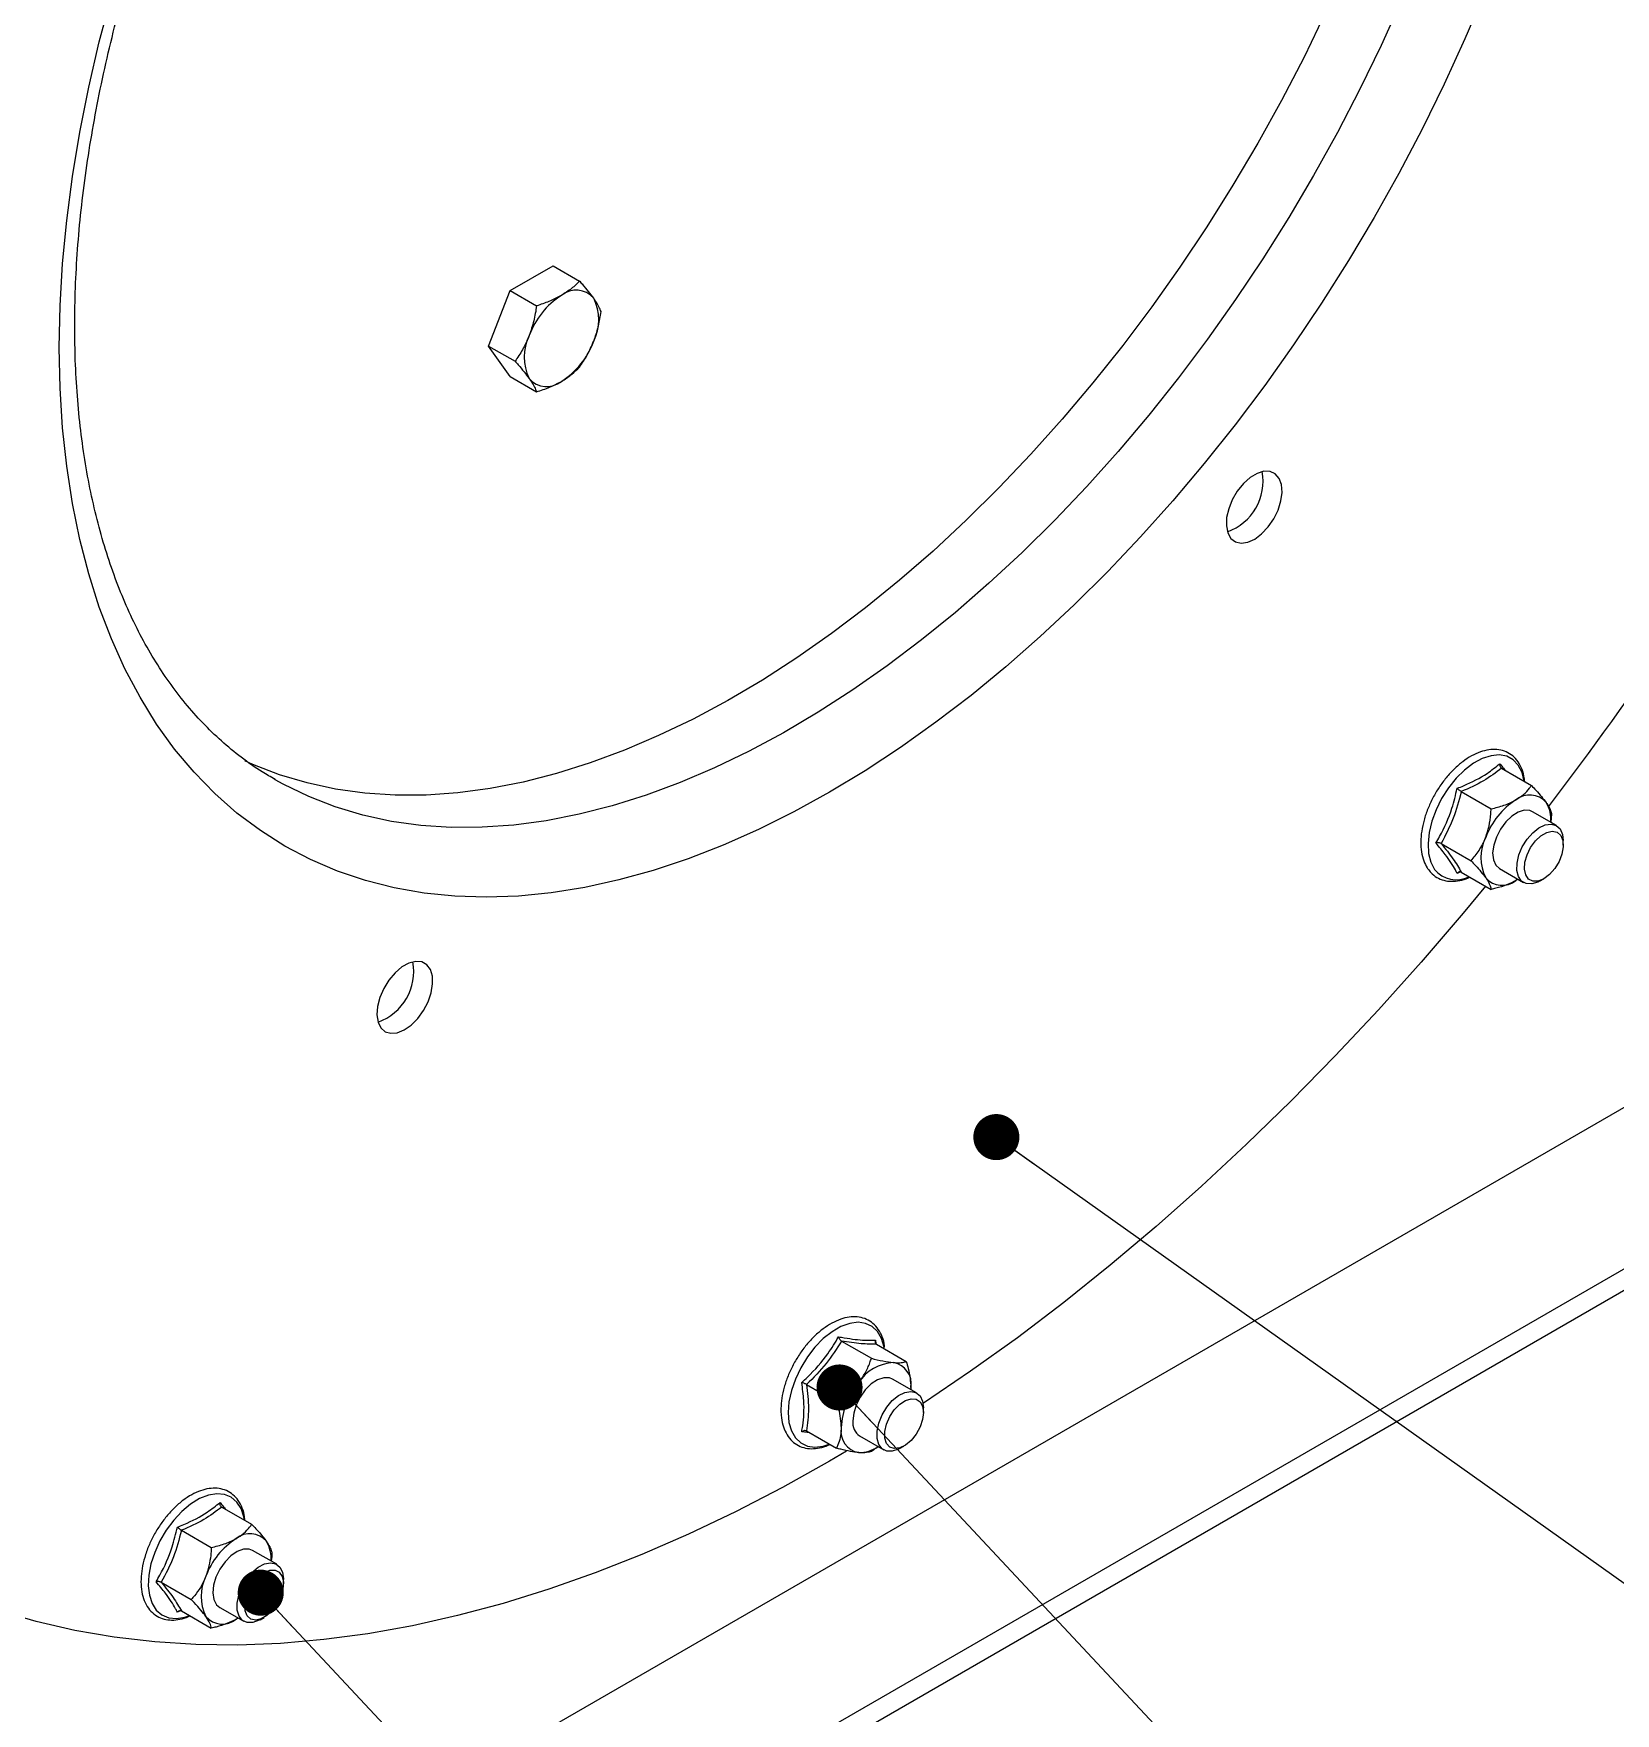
# Paper-space layout 'Sheet2' of a CAD drawing. Header units: millimetres. Extents: x 2 to 418, y 2 to 295.
# Drawn here: x 203.07 to 227.1, y 45.4 to 70.92 of the extents above; entities that cross this region are included whole.
import ezdxf

# ---------------------------------------------------------------- set-up
doc = ezdxf.new("R2010")
doc.units = ezdxf.units.MM
doc.dimstyles.new('SLDDIMSTYLE1', dxfattribs={"dimtxt": 0.18, "dimasz": 0.7, "dimexe": 0, "dimexo": 0.0625, "dimgap": 0, "dimtad": 0, "dimtih": 1, "dimtoh": 1, "dimdec": 0, "dimrnd": 1e-09, "dimzin": 0, "dimdsep": 46, "dimtxsty": 'Standard', "dimblk1": 'DOT', "dimblk2": 'DOT', "dimsah": 1, "dimcen": 0.09, "dimadec": 0, "dimazin": 0, "dimtfac": 0.7, "dimtdec": 0, "dimtofl": 0, "dimtmove": 0, "dimatfit": 3, "dimldrblk": 'DOT', "dimfxl": 0, "dimfrac": 2, "dimtolj": 1, "dimtzin": 0, "dimarcsym": 0})

# ---------------------------------------------------------------- blocks, each defined once
blk = doc.blocks.new('_DOT')
at = {"color": 0, "linetype": 'ByBlock', "lineweight": -2}
blk.add_line((-0.5, 0), (-1, 0), dxfattribs=at)
at = {"color": 0, "linetype": 'ByBlock', "const_width": 0.5}
blk.add_lwpolyline([(-0.25, 0, 1), (0.25, 0, 1)], format="xyb", close=True, dxfattribs=at)

psp = doc.layouts.new('Sheet2')

# ---------------------------------------------------------------- linework, layer by layer
at = {"color": 7, "linetype": 'Continuous', "lineweight": 25}
for p, q in [((210.309, 67.017), (210.962, 67.394)), ((210.962, 67.394), (211.364, 67.162)), ((209.982, 66.175), (210.309, 67.017)), ((210.309, 67.017), (210.711, 66.785)), ((209.982, 66.175), (210.384, 65.943)), ((210.309, 65.71), (209.982, 66.175)), ((210.309, 65.71), (210.711, 65.478)), ((197.086, 34.751), (243.048, 61.284)), ((197.086, 34.424), (243.048, 60.957)), ((237.108, 60.304), (194.258, 35.567)), ((225.372, 59.758), (225.826, 59.496)), ((206.737, 59.585), (206.721, 59.594)), ((224.76, 59.404), (225.214, 59.142)), ((226.206, 58.888), (225.841, 59.099)), ((226.132, 59.06), (226.12, 58.938)), ((224.454, 58.615), (224.908, 58.353)), ((226.31, 58.591), (226.31, 58.659)), ((225.285, 58.285), (225.341, 58.233)), ((225.341, 58.233), (225.706, 58.022)), ((224.748, 58.183), (224.698, 58.161)), ((224.76, 58.18), (225.214, 57.917)), ((225.62, 58.071), (225.591, 58.053)), ((225.957, 58.046), (226.015, 58.08)), ((215.343, 51.055), (215.797, 50.793)), ((215.859, 51.07), (215.866, 51.014)), ((215.874, 51.007), (216.328, 50.745)), ((214.813, 50.395), (215.267, 50.133)), ((216.484, 50.267), (216.118, 50.478)), ((216.398, 50.351), (216.398, 50.316)), ((216.587, 49.97), (216.587, 50.038)), ((214.813, 49.688), (215.267, 49.426)), ((215.618, 49.612), (215.984, 49.4)), ((216.234, 49.425), (216.292, 49.459)), ((205.927, 48.532), (206.381, 48.27)), ((205.314, 48.179), (205.768, 47.917)), ((206.761, 47.662), (206.395, 47.873)), ((205.008, 47.39), (205.462, 47.128)), ((206.865, 47.366), (206.865, 47.433)), ((205.895, 47.007), (206.261, 46.796)), ((205.303, 46.958), (205.253, 46.935)), ((205.314, 46.954), (205.768, 46.692)), ((206.175, 46.846), (206.145, 46.828)), ((206.511, 46.821), (206.57, 46.855))]:
    psp.add_line(p, q, dxfattribs=at)
at = {"color": 8, "linetype": 'Continuous', "lineweight": 25}
psp.add_line((214.864, 49.658), (214.739, 49.676), dxfattribs=at)
at = {"color": 7, "linetype": 'Continuous', "lineweight": 25, "flags": 128}
for points in [[(225.111, 71.538), (224.816, 70.844), (224.5, 70.155), (224.164, 69.472), (223.809, 68.796), (223.436, 68.129), (223.045, 67.472), (222.637, 66.827), (222.213, 66.195), (221.775, 65.577), (221.322, 64.975), (220.855, 64.389), (220.377, 63.822), (219.888, 63.274), (219.388, 62.747), (218.88, 62.241), (218.364, 61.759), (217.84, 61.3), (217.311, 60.865), (216.778, 60.457), (216.241, 60.075), (215.701, 59.72), (215.161, 59.394), (214.62, 59.096), (214.081, 58.828), (213.544, 58.59), (213.011, 58.383), (212.482, 58.206), (211.958, 58.061), (211.442, 57.948), (210.933, 57.866), (210.434, 57.817), (209.945, 57.799), (209.466, 57.814), (209, 57.862), (208.547, 57.941), (208.109, 58.052), (207.685, 58.195), (207.277, 58.37), (206.886, 58.575), (206.513, 58.811), (206.158, 59.077), (205.822, 59.373), (205.506, 59.697), (205.211, 60.05), (204.937, 60.43), (204.685, 60.837), (204.455, 61.269), (204.249, 61.726), (204.065, 62.208), (203.905, 62.712), (203.769, 63.237), (203.658, 63.784), (203.571, 64.35), (203.508, 64.934), (203.471, 65.535), (203.458, 66.152)], [(203.458, 66.152), (203.471, 66.783), (203.508, 67.428), (203.571, 68.084), (203.658, 68.75), (203.769, 69.425), (203.905, 70.108), (204.065, 70.797), (204.249, 71.49)], [(222.694, 71.232), (222.371, 70.566), (222.029, 69.908), (221.668, 69.257), (221.29, 68.617), (220.894, 67.988), (220.483, 67.371), (220.057, 66.769), (219.616, 66.183), (219.163, 65.613), (218.697, 65.062), (218.22, 64.529), (217.734, 64.018), (217.238, 63.528), (216.735, 63.06), (216.225, 62.617), (215.709, 62.198), (215.19, 61.805), (214.666, 61.438), (214.141, 61.099), (213.615, 60.789), (213.089, 60.507), (212.565, 60.254), (212.044, 60.032), (211.526, 59.84), (211.013, 59.679), (210.506, 59.549), (210.006, 59.451), (209.515, 59.385), (209.033, 59.351), (208.562, 59.349), (208.102, 59.379), (207.655, 59.441), (207.222, 59.535), (206.803, 59.661), (206.4, 59.818), (206.275, 59.874)], [(221.825, 63.425), (221.91, 63.549), (221.976, 63.683), (222.019, 63.82), (222.037, 63.951), (222.028, 64.069), (221.993, 64.164), (221.934, 64.233), (221.855, 64.269), (221.761, 64.272), (221.658, 64.24), (221.551, 64.176), (221.449, 64.084), (221.357, 63.969), (221.281, 63.84), (221.226, 63.703), (221.195, 63.567), (221.191, 63.442), (221.213, 63.335), (221.26, 63.252), (221.329, 63.199), (221.417, 63.18), (221.516, 63.194), (221.622, 63.242), (221.727, 63.321), (221.825, 63.425)], [(225.841, 59.099), (225.801, 59.115), (225.717, 59.12), (225.623, 59.091), (225.527, 59.03), (225.435, 58.943), (225.355, 58.835), (225.293, 58.714), (225.253, 58.59), (225.237, 58.471), (225.248, 58.367), (225.285, 58.285)], [(225.957, 58.046), (225.924, 58.03), (225.831, 58.001), (225.746, 58.005), (225.677, 58.043), (225.629, 58.112), (225.605, 58.206), (225.607, 58.318), (225.635, 58.441), (225.687, 58.564), (225.759, 58.68), (225.846, 58.778), (225.94, 58.853), (226.036, 58.899), (226.126, 58.911), (226.204, 58.889), (226.263, 58.836), (226.263, 58.836)], [(226.271, 58.739), (226.303, 58.663), (226.309, 58.565), (226.29, 58.455), (226.246, 58.342), (226.181, 58.235), (226.102, 58.146), (226.015, 58.08), (225.928, 58.045), (225.849, 58.043), (225.784, 58.075), (225.74, 58.138), (225.721, 58.226), (225.727, 58.331), (225.76, 58.444), (225.814, 58.555), (225.887, 58.654), (225.971, 58.732), (226.059, 58.783), (226.143, 58.802), (226.216, 58.786), (226.271, 58.739)], [(226.263, 58.836), (226.299, 58.754), (226.31, 58.659)], [(225.128, 57.967), (224.788, 57.557), (224.15, 56.814), (223.502, 56.09), (222.843, 55.387), (222.174, 54.705), (221.498, 54.045), (220.813, 53.408), (220.122, 52.795), (219.424, 52.207), (218.722, 51.643), (218.015, 51.106), (217.304, 50.595), (216.591, 50.111), (216.582, 50.105)], [(208.496, 55.731), (208.594, 55.74), (208.7, 55.783), (208.805, 55.856), (208.905, 55.957), (208.992, 56.077), (209.062, 56.21), (209.109, 56.348), (209.131, 56.481), (209.127, 56.601), (209.096, 56.7), (209.041, 56.774), (208.965, 56.816), (208.873, 56.824), (208.771, 56.798), (208.664, 56.739), (208.561, 56.651), (208.466, 56.54), (208.387, 56.412), (208.329, 56.276), (208.294, 56.14), (208.285, 56.012), (208.302, 55.901), (208.346, 55.814), (208.412, 55.756), (208.496, 55.731)], [(216.118, 50.478), (216.072, 50.496), (215.986, 50.498), (215.892, 50.466), (215.796, 50.403), (215.705, 50.313), (215.627, 50.204), (215.566, 50.082), (215.528, 49.958), (215.514, 49.841)], [(216.234, 49.425), (216.21, 49.412), (216.115, 49.38), (216.03, 49.382), (215.96, 49.418), (215.909, 49.484), (215.883, 49.576), (215.883, 49.687), (215.909, 49.809), (215.96, 49.933), (216.03, 50.049), (216.115, 50.15), (216.21, 50.227), (216.306, 50.275), (216.396, 50.29), (216.475, 50.271), (216.536, 50.22), (216.574, 50.14), (216.587, 50.038), (216.587, 50.038)], [(216.587, 49.97), (216.574, 49.862), (216.536, 49.749), (216.476, 49.64), (216.4, 49.545), (216.314, 49.473), (216.227, 49.43), (216.145, 49.42), (216.076, 49.443), (216.027, 49.498), (216.001, 49.581), (216.001, 49.682), (216.027, 49.794), (216.076, 49.907), (216.145, 50.01), (216.227, 50.094), (216.314, 50.152), (216.4, 50.179), (216.476, 50.172), (216.536, 50.132), (216.574, 50.063), (216.587, 49.97)], [(215.418, 49.379), (215.161, 49.228), (214.445, 48.829), (213.731, 48.46), (213.017, 48.12), (212.307, 47.811), (211.6, 47.532), (210.897, 47.284), (210.2, 47.068), (209.509, 46.882), (208.824, 46.729), (208.147, 46.607), (207.479, 46.518), (206.82, 46.46), (206.172, 46.435), (205.534, 46.442), (204.908, 46.482), (204.294, 46.553), (203.694, 46.657), (203.108, 46.792), (202.536, 46.96)], [(206.395, 47.873), (206.343, 47.893), (206.256, 47.892), (206.161, 47.857), (206.066, 47.792), (205.976, 47.7), (205.898, 47.589), (205.839, 47.468)], [(206.511, 46.821), (206.495, 46.812), (206.4, 46.777), (206.314, 46.776), (206.242, 46.809), (206.19, 46.873), (206.162, 46.963), (206.16, 47.073), (206.184, 47.194), (206.232, 47.318), (206.301, 47.436), (206.385, 47.538), (206.479, 47.617), (206.575, 47.668), (206.667, 47.686), (206.746, 47.67), (206.809, 47.621), (206.849, 47.543), (206.865, 47.442), (206.865, 47.433)], [(206.825, 47.172), (206.77, 47.061), (206.698, 46.962), (206.614, 46.884), (206.526, 46.833), (206.442, 46.814), (206.369, 46.83), (206.314, 46.877), (206.282, 46.953), (206.275, 47.051), (206.295, 47.161), (206.339, 47.275), (206.403, 47.381), (206.483, 47.471), (206.57, 47.536), (206.657, 47.571), (206.736, 47.573), (206.8, 47.541), (206.844, 47.478), (206.864, 47.391), (206.857, 47.286), (206.825, 47.172)], [(205.839, 47.468), (205.803, 47.344), (205.792, 47.227), (205.807, 47.126), (205.847, 47.048), (205.895, 47.007)]]:
    psp.add_lwpolyline(points, dxfattribs=at)
at = {"color": 8, "linetype": 'Continuous', "lineweight": 25, "flags": 128}
for points in [[(223.846, 71.414), (223.543, 70.742), (223.22, 70.077), (222.877, 69.418), (222.517, 68.767), (222.138, 68.127), (221.743, 67.498), (221.331, 66.882), (220.905, 66.28), (220.465, 65.693), (220.011, 65.123), (219.546, 64.572), (219.069, 64.04), (218.582, 63.528), (218.087, 63.038), (217.583, 62.57), (217.073, 62.127), (216.558, 61.708), (216.038, 61.315), (215.515, 60.949), (214.99, 60.61), (214.464, 60.299), (213.938, 60.017), (213.414, 59.764), (212.892, 59.542), (212.374, 59.35), (211.861, 59.189), (211.355, 59.059), (210.855, 58.962), (210.364, 58.895), (209.882, 58.861), (209.411, 58.859), (208.951, 58.889), (208.504, 58.951), (208.07, 59.045), (207.651, 59.171), (207.248, 59.328), (206.861, 59.516), (206.737, 59.585)], [(225.716, 59.559), (225.716, 59.562), (225.683, 59.695), (225.626, 59.804), (225.548, 59.887), (225.45, 59.94), (225.337, 59.961), (225.212, 59.95), (225.08, 59.907), (224.944, 59.834), (224.811, 59.732), (224.683, 59.606), (224.565, 59.46), (224.462, 59.299), (224.377, 59.128), (224.313, 58.953), (224.272, 58.78), (224.255, 58.615), (224.264, 58.463), (224.297, 58.331), (224.353, 58.221), (224.353, 58.221)], [(215.992, 50.951), (215.989, 50.964), (215.952, 51.094), (215.892, 51.199), (215.81, 51.277), (215.71, 51.324), (215.595, 51.34), (215.468, 51.324), (215.335, 51.276), (215.199, 51.197), (215.066, 51.092), (214.939, 50.962), (214.824, 50.813), (214.724, 50.65), (214.642, 50.478), (214.582, 50.303), (214.545, 50.131), (214.532, 49.967)], [(214.532, 49.967), (214.545, 49.819), (214.582, 49.69), (214.642, 49.584), (214.724, 49.507), (214.824, 49.459), (214.939, 49.443), (215.066, 49.459), (215.157, 49.489)], [(206.271, 48.334), (206.262, 48.383), (206.221, 48.509), (206.157, 48.609), (206.072, 48.682), (205.969, 48.725), (205.851, 48.735), (205.724, 48.714), (205.59, 48.66), (205.454, 48.577), (205.322, 48.467), (205.197, 48.334), (205.084, 48.182), (204.986, 48.017), (204.908, 47.844)], [(204.908, 47.844), (204.851, 47.669), (204.818, 47.498), (204.81, 47.337), (204.827, 47.191), (204.868, 47.066), (204.932, 46.965), (205.017, 46.892), (205.12, 46.85), (205.237, 46.839), (205.365, 46.861), (205.434, 46.885)]]:
    psp.add_lwpolyline(points, dxfattribs=at)
at = {"color": 7, "linetype": 'Continuous', "lineweight": 25}
for centre, radius, start, end in [((186.597, 89.397), 49.727, 322.5716, 337.4285), ((211.75, 65.91), 1.228, 122.6383, 159.7726), ((211.311, 66.672), 0.352, 40.5326, 129.2482), ((210.925, 66.574), 0.73, 333.4363, 26.5637), ((211.251, 66.008), 0.73, 153.4372, 206.5628), ((210.426, 66.671), 1.228, 302.6377, 339.773), ((210.865, 65.91), 0.352, 220.5334, 309.248), ((220.928, 64.123), 0.821, 289.8949, 10.1104), ((226.212, 58.309), 1.151, 122.638, 159.7729), ((225.799, 59.023), 0.33, 40.5327, 129.2482), ((225.623, 58.979), 0.499, 355.2202, 31.1585), ((225.744, 58.401), 0.685, 153.4362, 206.5638), ((225.382, 58.309), 0.33, 220.5324, 309.2485), ((208.023, 56.673), 0.821, 289.8952, 10.1101), ((216.174, 50.045), 0.685, 93.4294, 146.5652), ((216.073, 50.404), 0.33, 350.748, 79.4531), ((216.488, 49.685), 1.151, 140.228, 177.3608), ((215.762, 49.815), 0.249, 174.0688, 234.6192), ((215.663, 49.685), 0.33, 170.7483, 259.4531), ((215.617, 49.848), 0.487, 268.3879, 305.2337), ((206.766, 47.083), 1.151, 122.6381, 159.7728), ((206.354, 47.797), 0.33, 40.5328, 129.2482), ((206.178, 47.753), 0.499, 355.2205, 31.1582), ((206.298, 47.175), 0.685, 153.4366, 206.5634), ((205.937, 47.083), 0.33, 220.5328, 309.2483)]:
    psp.add_arc(centre, radius, start, end, dxfattribs=at)
at = {"color": 8, "linetype": 'Continuous', "lineweight": 25}
psp.add_arc((224.684, 58.486), 0.423, 218.6572, 297.5593, dxfattribs=at)
at = {"color": 7, "linetype": 'Continuous', "lineweight": 25}
for points, knots in [([(214.762, 102.808), (214.256, 102.509), (213.246, 101.911), (211.735, 100.902), (210.231, 99.814), (208.74, 98.642), (207.264, 97.391), (205.808, 96.064), (204.374, 94.665), (202.968, 93.196), (201.592, 91.662), (200.251, 90.067), (198.949, 88.415), (197.688, 86.711), (196.473, 84.96), (195.306, 83.166), (194.191, 81.333), (193.13, 79.467), (192.127, 77.573), (191.184, 75.655), (190.303, 73.719), (189.487, 71.77), (188.739, 69.815), (188.06, 67.857), (187.452, 65.903), (186.916, 63.956), (186.453, 62.022), (186.067, 60.107), (185.752, 58.212), (185.606, 56.974), (185.534, 56.355)], [0, 0, 0, 0, 0.035691, 0.071381, 0.107072, 0.142762, 0.178453, 0.214143, 0.249834, 0.285572, 0.32131, 0.357048, 0.392786, 0.428524, 0.464262, 0.5, 0.535738, 0.571476, 0.607214, 0.642952, 0.67869, 0.714428, 0.750166, 0.785857, 0.821547, 0.857238, 0.892928, 0.928619, 0.964309, 1, 1, 1, 1]), ([(203.693, 66.478), (203.693, 66.577), (203.695, 66.864), (203.714, 67.349), (203.757, 67.938), (203.822, 68.538), (203.909, 69.147), (204.016, 69.765), (204.145, 70.391), (204.295, 71.022), (204.466, 71.659), (204.658, 72.298), (204.869, 72.94), (205.101, 73.583), (205.351, 74.224), (205.621, 74.864), (205.909, 75.501), (206.214, 76.133), (206.537, 76.76), (206.876, 77.379), (207.231, 77.989), (207.601, 78.59), (207.985, 79.18), (208.383, 79.758), (208.793, 80.323), (209.216, 80.873), (209.649, 81.407), (210.092, 81.925), (210.544, 82.425), (211.004, 82.906), (211.471, 83.367), (211.945, 83.808), (212.423, 84.228), (212.906, 84.625), (213.391, 84.999), (213.878, 85.35), (214.366, 85.676), (214.854, 85.977), (215.34, 86.252), (215.824, 86.502), (216.305, 86.726), (216.781, 86.923), (217.252, 87.093), (217.717, 87.236), (218.174, 87.352), (218.623, 87.441), (219.064, 87.504), (219.495, 87.539), (219.915, 87.547), (220.326, 87.527), (220.725, 87.481), (221.114, 87.408), (221.49, 87.307), (221.854, 87.178), (222.18, 87.035), (222.377, 86.924), (222.464, 86.875)], [0, 0, 0, 0, 0.009758, 0.028376, 0.047004, 0.06564, 0.084286, 0.102943, 0.121611, 0.140289, 0.158977, 0.177674, 0.196381, 0.215095, 0.233816, 0.252544, 0.271276, 0.290012, 0.308752, 0.327493, 0.346236, 0.364978, 0.383719, 0.402457, 0.421192, 0.439922, 0.458646, 0.477364, 0.496073, 0.514775, 0.533466, 0.552148, 0.570818, 0.589476, 0.608122, 0.626755, 0.645377, 0.663987, 0.682587, 0.701179, 0.719766, 0.738352, 0.756941, 0.775541, 0.794159, 0.812807, 0.8315, 0.850252, 0.869084, 0.888014, 0.907065, 0.926253, 0.94559, 0.96508, 0.984709, 1, 1, 1, 1]), ([(211.364, 67.162), (211.325, 67.123), (211.247, 67.045), (211.141, 66.978), (211.088, 66.944)], [0, 0, 0, 0, 0.495458, 1, 1, 1, 1]), ([(211.578, 66.9), (211.526, 66.968), (211.463, 67.051), (211.38, 67.144), (211.364, 67.162)], [0, 0, 0, 0, 0.8113, 1, 1, 1, 1]), ([(211.088, 66.944), (211.08, 66.94), (211.021, 66.906), (210.9, 66.849), (210.774, 66.806), (210.711, 66.785)], [0, 0, 0, 0, 0.070083, 0.53078, 1, 1, 1, 1]), ([(211.691, 66.697), (211.669, 66.745), (211.642, 66.806), (211.589, 66.884), (211.578, 66.9)], [0, 0, 0, 0, 0.785618, 1, 1, 1, 1]), ([(210.711, 66.785), (210.698, 66.708), (210.673, 66.554), (210.623, 66.408), (210.598, 66.335)], [0, 0, 0, 0, 0.495458, 1, 1, 1, 1]), ([(211.578, 66.247), (211.582, 66.257), (211.611, 66.333), (211.655, 66.482), (211.679, 66.625), (211.691, 66.697)], [0, 0, 0, 0, 0.070085, 0.530784, 1, 1, 1, 1]), ([(206.738, 59.589), (206.672, 59.626), (206.494, 59.727), (206.221, 59.921), (205.92, 60.168), (205.636, 60.443), (205.371, 60.742), (205.124, 61.066), (204.896, 61.413), (204.686, 61.783), (204.496, 62.176), (204.326, 62.589), (204.175, 63.024), (204.044, 63.478), (203.933, 63.952), (203.843, 64.445), (203.773, 64.955), (203.724, 65.483), (203.697, 65.991), (203.694, 66.328), (203.693, 66.478)], [0, 0, 0, 0, 0.035163, 0.09484, 0.154398, 0.213676, 0.272561, 0.331, 0.388988, 0.446554, 0.503753, 0.560644, 0.617289, 0.673745, 0.730062, 0.786281, 0.842436, 0.898556, 0.95466, 1, 1, 1, 1]), ([(210.598, 66.335), (210.594, 66.325), (210.564, 66.249), (210.498, 66.113), (210.422, 66), (210.384, 65.943)], [0, 0, 0, 0, 0.070086, 0.53078, 1, 1, 1, 1]), ([(211.364, 65.855), (211.405, 65.915), (211.487, 66.037), (211.547, 66.177), (211.578, 66.247)], [0, 0, 0, 0, 0.495462, 1, 1, 1, 1]), ([(210.384, 65.943), (210.4, 65.925), (210.483, 65.832), (210.547, 65.749), (210.598, 65.681)], [0, 0, 0, 0, 0.188694, 1, 1, 1, 1]), ([(210.598, 65.681), (210.609, 65.665), (210.662, 65.587), (210.69, 65.526), (210.711, 65.478)], [0, 0, 0, 0, 0.214377, 1, 1, 1, 1]), ([(210.711, 65.478), (210.778, 65.501), (210.914, 65.546), (211.03, 65.607), (211.088, 65.638)], [0, 0, 0, 0, 0.495461, 1, 1, 1, 1]), ([(211.088, 65.638), (211.096, 65.642), (211.154, 65.676), (211.253, 65.746), (211.327, 65.819), (211.364, 65.855)], [0, 0, 0, 0, 0.070089, 0.530783, 1, 1, 1, 1]), ([(225.724, 59.555), (225.721, 59.584), (225.713, 59.663), (225.674, 59.774), (225.609, 59.885), (225.522, 59.968), (225.418, 60.023), (225.303, 60.047), (225.179, 60.043), (225.049, 60.01), (224.915, 59.949), (224.781, 59.862), (224.652, 59.75), (224.53, 59.618), (224.421, 59.47), (224.326, 59.309), (224.249, 59.141), (224.191, 58.971), (224.155, 58.801), (224.141, 58.638), (224.151, 58.486), (224.185, 58.352), (224.225, 58.27), (224.264, 58.213), (224.308, 58.159), (224.386, 58.096), (224.494, 58.052), (224.612, 58.036), (224.737, 58.051), (224.831, 58.075), (224.882, 58.102), (224.889, 58.105)], [0, 0, 0, 0, 0.022613, 0.061621, 0.10018, 0.137751, 0.174285, 0.210438, 0.246892, 0.284235, 0.322402, 0.360985, 0.399627, 0.438202, 0.476709, 0.515185, 0.553674, 0.592213, 0.630851, 0.669637, 0.708594, 0.74764, 0.783284, 0.789459, 0.810409, 0.847375, 0.883702, 0.919852, 0.956551, 0.994183, 1, 1, 1, 1]), ([(224.698, 59.455), (224.731, 59.467), (224.895, 59.533), (225.126, 59.651), (225.283, 59.778), (225.345, 59.828)], [0, 0, 0, 0, 0.130523, 0.655233, 1, 1, 1, 1]), ([(225.372, 59.758), (225.285, 59.692), (225.109, 59.558), (224.877, 59.456), (224.76, 59.404)], [0, 0, 0, 0, 0.492242, 1, 1, 1, 1]), ([(225.345, 59.828), (225.345, 59.828), (225.344, 59.82), (225.345, 59.805), (225.35, 59.785), (225.359, 59.768), (225.368, 59.761), (225.372, 59.758)], [0, 0, 0, 0, 0.00615, 0.267768, 0.528776, 0.76393, 1, 1, 1, 1]), ([(225.591, 59.278), (225.631, 59.305), (225.713, 59.358), (225.782, 59.435), (225.816, 59.482), (225.826, 59.496)], [0, 0, 0, 0, 0.40629, 0.82727, 1, 1, 1, 1]), ([(225.826, 59.496), (225.85, 59.471), (225.939, 59.379), (226.003, 59.297), (226.05, 59.237)], [0, 0, 0, 0, 0.266129, 1, 1, 1, 1]), ([(214.927, 34.553), (215.118, 34.658), (215.472, 34.853), (215.961, 35.131), (216.365, 35.366), (216.693, 35.561), (216.978, 35.733), (217.254, 35.901), (217.636, 36.137), (218.14, 36.455), (218.778, 36.87), (219.641, 37.449), (220.689, 38.183), (221.882, 39.063), (223.149, 40.043), (224.502, 41.148), (225.956, 42.403), (227.393, 43.712), (228.812, 45.076), (230.267, 46.548), (231.753, 48.134), (233.264, 49.838), (234.741, 51.599), (236.183, 53.412), (237.578, 55.263), (238.92, 57.151), (239.879, 58.55), (240.379, 59.333), (240.462, 59.464)], [0, 0, 0, 0, 0.020728, 0.038386, 0.052991, 0.064536, 0.073971, 0.083893, 0.094451, 0.115461, 0.138608, 0.163878, 0.209438, 0.253008, 0.29459, 0.348951, 0.403125, 0.457294, 0.511459, 0.565621, 0.626277, 0.686929, 0.747578, 0.808225, 0.868869, 0.928429, 0.987987, 1, 1, 1, 1]), ([(224.375, 58.621), (224.394, 58.654), (224.489, 58.82), (224.612, 59.095), (224.674, 59.352), (224.698, 59.455)], [0, 0, 0, 0, 0.130522, 0.655231, 1, 1, 1, 1]), ([(224.76, 59.404), (224.723, 59.267), (224.649, 58.988), (224.519, 58.741), (224.454, 58.615)], [0, 0, 0, 0, 0.492244, 1, 1, 1, 1]), ([(224.76, 59.404), (224.755, 59.408), (224.745, 59.414), (224.728, 59.426), (224.712, 59.44), (224.703, 59.45), (224.698, 59.454), (224.698, 59.455)], [0, 0, 0, 0, 0.236075, 0.471221, 0.73223, 0.99385, 1, 1, 1, 1]), ([(225.214, 59.142), (225.28, 59.159), (225.415, 59.193), (225.535, 59.246), (225.589, 59.277), (225.591, 59.278)], [0, 0, 0, 0, 0.484342, 0.986326, 1, 1, 1, 1]), ([(226.05, 59.237), (226.053, 59.232), (226.095, 59.172), (226.123, 59.112), (226.131, 59.069), (226.132, 59.06)], [0, 0, 0, 0, 0.066696, 0.814095, 1, 1, 1, 1]), ([(225.131, 58.707), (225.15, 58.764), (225.188, 58.879), (225.207, 59.028), (225.212, 59.117), (225.214, 59.142)], [0, 0, 0, 0, 0.406289, 0.827272, 1, 1, 1, 1]), ([(224.454, 58.615), (224.448, 58.618), (224.438, 58.623), (224.418, 58.626), (224.396, 58.625), (224.382, 58.623), (224.375, 58.621), (224.375, 58.621)], [0, 0, 0, 0, 0.236079, 0.471227, 0.732252, 0.99387, 1, 1, 1, 1]), ([(224.698, 58.161), (224.689, 58.178), (224.645, 58.265), (224.548, 58.415), (224.424, 58.562), (224.375, 58.621)], [0, 0, 0, 0, 0.130522, 0.655233, 1, 1, 1, 1]), ([(224.454, 58.615), (224.518, 58.536), (224.648, 58.374), (224.722, 58.245), (224.76, 58.18)], [0, 0, 0, 0, 0.492244, 1, 1, 1, 1]), ([(224.908, 58.353), (224.95, 58.404), (225.036, 58.507), (225.103, 58.635), (225.131, 58.705), (225.131, 58.707)], [0, 0, 0, 0, 0.484342, 0.986319, 1, 1, 1, 1]), ([(224.908, 58.353), (224.931, 58.328), (225.021, 58.236), (225.085, 58.154), (225.131, 58.094)], [0, 0, 0, 0, 0.266129, 1, 1, 1, 1]), ([(224.76, 58.18), (224.755, 58.182), (224.745, 58.186), (224.728, 58.183), (224.712, 58.175), (224.703, 58.166), (224.698, 58.161), (224.698, 58.161)], [0, 0, 0, 0, 0.236075, 0.471221, 0.73223, 0.99385, 1, 1, 1, 1]), ([(225.131, 58.094), (225.135, 58.09), (225.177, 58.029), (225.204, 57.969), (225.212, 57.926), (225.214, 57.917)], [0, 0, 0, 0, 0.066696, 0.814099, 1, 1, 1, 1]), ([(225.591, 58.053), (225.545, 58.03), (225.452, 57.983), (225.319, 57.943), (225.238, 57.923), (225.214, 57.917)], [0, 0, 0, 0, 0.406296, 0.82727, 1, 1, 1, 1]), ([(225.618, 58.073), (225.611, 58.067), (225.602, 58.06), (225.592, 58.054), (225.591, 58.053)], [0, 0, 0, 0, 0.858824, 1, 1, 1, 1]), ([(215.997, 50.965), (215.995, 50.982), (215.989, 51.049), (215.953, 51.15), (215.888, 51.261), (215.801, 51.345), (215.698, 51.4), (215.583, 51.426), (215.459, 51.422), (215.33, 51.39), (215.196, 51.33), (215.062, 51.243), (214.932, 51.132), (214.811, 51.001), (214.701, 50.853), (214.606, 50.692), (214.528, 50.524), (214.469, 50.354), (214.433, 50.187), (214.423, 50.073), (214.422, 49.988), (214.425, 49.902), (214.446, 49.781), (214.496, 49.655), (214.568, 49.552), (214.661, 49.477), (214.768, 49.431), (214.886, 49.414), (215.012, 49.429), (215.106, 49.453), (215.158, 49.48), (215.166, 49.484)], [0, 0, 0, 0, 0.013521, 0.052859, 0.091758, 0.129672, 0.166531, 0.202991, 0.239732, 0.277363, 0.315832, 0.354733, 0.393699, 0.432598, 0.471428, 0.510225, 0.549035, 0.587894, 0.626852, 0.663889, 0.669761, 0.690471, 0.729766, 0.769026, 0.807669, 0.845223, 0.88187, 0.918318, 0.955302, 0.993226, 1, 1, 1, 1]), ([(214.739, 50.423), (214.768, 50.45), (214.914, 50.586), (215.116, 50.814), (215.247, 51.033), (215.299, 51.12)], [0, 0, 0, 0, 0.130524, 0.655231, 1, 1, 1, 1]), ([(215.343, 51.055), (215.27, 50.939), (215.121, 50.702), (214.917, 50.499), (214.813, 50.395)], [0, 0, 0, 0, 0.492242, 1, 1, 1, 1]), ([(215.299, 51.12), (215.328, 51.115), (215.473, 51.088), (215.674, 51.063), (215.807, 51.068), (215.859, 51.07)], [0, 0, 0, 0, 0.130524, 0.655234, 1, 1, 1, 1]), ([(215.343, 51.055), (215.339, 51.058), (215.329, 51.065), (215.316, 51.081), (215.306, 51.099), (215.301, 51.113), (215.299, 51.12), (215.299, 51.12)], [0, 0, 0, 0, 0.236074, 0.471234, 0.732227, 0.99387, 1, 1, 1, 1]), ([(215.874, 51.007), (215.8, 51.007), (215.652, 51.007), (215.447, 51.039), (215.343, 51.055)], [0, 0, 0, 0, 0.492246, 1, 1, 1, 1]), ([(215.859, 51.07), (215.859, 51.07), (215.857, 51.063), (215.853, 51.05), (215.855, 51.033), (215.861, 51.017), (215.869, 51.011), (215.874, 51.007)], [0, 0, 0, 0, 0.006122, 0.267775, 0.528767, 0.76392, 1, 1, 1, 1]), ([(215.603, 50.422), (215.637, 50.47), (215.707, 50.567), (215.764, 50.694), (215.79, 50.77), (215.797, 50.793)], [0, 0, 0, 0, 0.406296, 0.827267, 1, 1, 1, 1]), ([(215.797, 50.793), (215.857, 50.778), (215.979, 50.749), (216.085, 50.732), (216.132, 50.728), (216.133, 50.728)], [0, 0, 0, 0, 0.484334, 0.986322, 1, 1, 1, 1]), ([(216.133, 50.728), (216.168, 50.726), (216.238, 50.723), (216.294, 50.733), (216.32, 50.742), (216.328, 50.745)], [0, 0, 0, 0, 0.406291, 0.827272, 1, 1, 1, 1]), ([(216.328, 50.745), (216.338, 50.709), (216.379, 50.573), (216.39, 50.445), (216.398, 50.351)], [0, 0, 0, 0, 0.266125, 1, 1, 1, 1]), ([(214.739, 49.676), (214.744, 49.706), (214.77, 49.854), (214.783, 50.1), (214.751, 50.332), (214.739, 50.423)], [0, 0, 0, 0, 0.130523, 0.655232, 1, 1, 1, 1]), ([(214.813, 50.395), (214.808, 50.398), (214.797, 50.403), (214.778, 50.411), (214.758, 50.418), (214.745, 50.422), (214.739, 50.423), (214.739, 50.423)], [0, 0, 0, 0, 0.2360804, 0.4712325, 0.7322255, 0.9938782, 1, 1, 1, 1]), ([(214.813, 50.395), (214.827, 50.271), (214.855, 50.019), (214.827, 49.799), (214.813, 49.688)], [0, 0, 0, 0, 0.492244, 1, 1, 1, 1]), ([(215.267, 50.133), (215.327, 50.173), (215.449, 50.256), (215.555, 50.362), (215.602, 50.42), (215.603, 50.422)], [0, 0, 0, 0, 0.484342, 0.986328, 1, 1, 1, 1]), ([(216.398, 50.351), (216.399, 50.342), (216.399, 50.33), (216.397, 50.32), (216.396, 50.317)], [0, 0, 0, 0, 0.690071, 1, 1, 1, 1]), ([(215.267, 50.133), (215.278, 50.097), (215.318, 49.961), (215.33, 49.833), (215.338, 49.738)], [0, 0, 0, 0, 0.266125, 1, 1, 1, 1]), ([(214.813, 49.688), (214.808, 49.69), (214.797, 49.694), (214.778, 49.694), (214.758, 49.688), (214.745, 49.681), (214.739, 49.676), (214.739, 49.676)], [0, 0, 0, 0, 0.2360804, 0.4712325, 0.7322255, 0.9938782, 1, 1, 1, 1]), ([(215.338, 49.738), (215.338, 49.73), (215.337, 49.632), (215.312, 49.525), (215.274, 49.442), (215.267, 49.426)], [0, 0, 0, 0, 0.066694, 0.814097, 1, 1, 1, 1]), ([(215.603, 49.361), (215.563, 49.366), (215.482, 49.376), (215.362, 49.402), (215.289, 49.42), (215.267, 49.426)], [0, 0, 0, 0, 0.406291, 0.827267, 1, 1, 1, 1]), ([(215.797, 49.378), (215.775, 49.371), (215.729, 49.357), (215.651, 49.357), (215.604, 49.361), (215.603, 49.361)], [0, 0, 0, 0, 0.484337, 0.986322, 1, 1, 1, 1]), ([(215.898, 49.45), (215.886, 49.44), (215.854, 49.414), (215.819, 49.392), (215.797, 49.378)], [0, 0, 0, 0, 0.376495, 1, 1, 1, 1]), ([(206.278, 48.329), (206.275, 48.358), (206.268, 48.437), (206.229, 48.548), (206.164, 48.659), (206.077, 48.742), (205.973, 48.797), (205.858, 48.822), (205.734, 48.817), (205.604, 48.785), (205.47, 48.724), (205.336, 48.637), (205.207, 48.525), (205.086, 48.393), (204.976, 48.245), (204.883, 48.088), (204.828, 47.97), (204.792, 47.879), (204.758, 47.784), (204.72, 47.64), (204.698, 47.474), (204.699, 47.317), (204.724, 47.174), (204.774, 47.048), (204.847, 46.946), (204.94, 46.871), (205.047, 46.826), (205.165, 46.81), (205.291, 46.825), (205.385, 46.849), (205.436, 46.876), (205.443, 46.88)], [0, 0, 0, 0, 0.022382, 0.061391, 0.099956, 0.137535, 0.174074, 0.210229, 0.246679, 0.284018, 0.322182, 0.360765, 0.399409, 0.437985, 0.476493, 0.51497, 0.551445, 0.557144, 0.577478, 0.616049, 0.654774, 0.693667, 0.73271, 0.77164, 0.809946, 0.847168, 0.883502, 0.919652, 0.956346, 0.993973, 1, 1, 1, 1]), ([(205.253, 48.229), (205.286, 48.242), (205.45, 48.307), (205.681, 48.425), (205.838, 48.552), (205.9, 48.602)], [0, 0, 0, 0, 0.1305227, 0.6552327, 1, 1, 1, 1]), ([(205.927, 48.532), (205.84, 48.466), (205.664, 48.332), (205.432, 48.231), (205.314, 48.179)], [0, 0, 0, 0, 0.492242, 1, 1, 1, 1]), ([(205.927, 48.532), (205.922, 48.536), (205.913, 48.542), (205.904, 48.56), (205.899, 48.58), (205.899, 48.595), (205.9, 48.602), (205.9, 48.602)], [0, 0, 0, 0, 0.236073, 0.471223, 0.732231, 0.99385, 1, 1, 1, 1]), ([(206.145, 48.053), (206.185, 48.079), (206.267, 48.132), (206.337, 48.209), (206.371, 48.256), (206.381, 48.27)], [0, 0, 0, 0, 0.406293, 0.82727, 1, 1, 1, 1]), ([(206.381, 48.27), (206.423, 48.226), (206.509, 48.135), (206.577, 48.051), (206.604, 48.013), (206.605, 48.012)], [0, 0, 0, 0, 0.484342, 0.986322, 1, 1, 1, 1]), ([(204.929, 47.395), (204.948, 47.428), (205.044, 47.594), (205.166, 47.87), (205.228, 48.127), (205.253, 48.229)], [0, 0, 0, 0, 0.130523, 0.655232, 1, 1, 1, 1]), ([(205.314, 48.179), (205.278, 48.041), (205.204, 47.762), (205.074, 47.515), (205.008, 47.39)], [0, 0, 0, 0, 0.492244, 1, 1, 1, 1]), ([(205.314, 48.179), (205.309, 48.182), (205.299, 48.188), (205.283, 48.201), (205.267, 48.215), (205.257, 48.224), (205.253, 48.229), (205.253, 48.229)], [0, 0, 0, 0, 0.2360736, 0.4712205, 0.7322297, 0.9938495, 1, 1, 1, 1]), ([(205.768, 47.917), (205.835, 47.933), (205.969, 47.968), (206.089, 48.02), (206.144, 48.052), (206.145, 48.053)], [0, 0, 0, 0, 0.484342, 0.986326, 1, 1, 1, 1]), ([(206.605, 48.012), (206.623, 47.983), (206.661, 47.924), (206.681, 47.87), (206.686, 47.842), (206.687, 47.835)], [0, 0, 0, 0, 0.406292, 0.827272, 1, 1, 1, 1]), ([(205.768, 47.917), (205.766, 47.877), (205.758, 47.728), (205.717, 47.586), (205.686, 47.481)], [0, 0, 0, 0, 0.266129, 1, 1, 1, 1]), ([(206.687, 47.835), (206.687, 47.795), (206.687, 47.753), (206.677, 47.713), (206.677, 47.711)], [0, 0, 0, 0, 0.954452, 1, 1, 1, 1]), ([(205.686, 47.481), (205.682, 47.472), (205.639, 47.363), (205.562, 47.242), (205.479, 47.146), (205.462, 47.128)], [0, 0, 0, 0, 0.066696, 0.814096, 1, 1, 1, 1]), ([(205.008, 47.39), (205.003, 47.392), (204.993, 47.397), (204.972, 47.4), (204.951, 47.4), (204.936, 47.397), (204.93, 47.395), (204.929, 47.395)], [0, 0, 0, 0, 0.236081, 0.471227, 0.732238, 0.99387, 1, 1, 1, 1]), ([(205.253, 46.935), (205.244, 46.952), (205.2, 47.039), (205.103, 47.189), (204.979, 47.337), (204.929, 47.395)], [0, 0, 0, 0, 0.130523, 0.655233, 1, 1, 1, 1]), ([(205.008, 47.39), (205.072, 47.31), (205.202, 47.149), (205.277, 47.02), (205.314, 46.954)], [0, 0, 0, 0, 0.492244, 1, 1, 1, 1]), ([(205.686, 46.869), (205.662, 46.901), (205.613, 46.966), (205.53, 47.057), (205.478, 47.112), (205.462, 47.128)], [0, 0, 0, 0, 0.406291, 0.827272, 1, 1, 1, 1]), ([(205.253, 46.935), (205.253, 46.935), (205.257, 46.941), (205.267, 46.95), (205.283, 46.958), (205.299, 46.96), (205.309, 46.956), (205.314, 46.954)], [0, 0, 0, 0, 0.00615, 0.26777, 0.52878, 0.763926, 1, 1, 1, 1]), ([(205.768, 46.692), (205.763, 46.715), (205.753, 46.762), (205.714, 46.829), (205.687, 46.868), (205.686, 46.869)], [0, 0, 0, 0, 0.484335, 0.986321, 1, 1, 1, 1]), ([(206.145, 46.828), (206.1, 46.805), (206.007, 46.757), (205.874, 46.717), (205.792, 46.698), (205.768, 46.692)], [0, 0, 0, 0, 0.406293, 0.82727, 1, 1, 1, 1]), ([(206.172, 46.847), (206.165, 46.841), (206.157, 46.834), (206.147, 46.829), (206.145, 46.828)], [0, 0, 0, 0, 0.858795, 1, 1, 1, 1])]:
    psp.add_open_spline(points, degree=3, knots=knots, dxfattribs=at)
at = {"color": 8, "linetype": 'Continuous', "lineweight": 25}
for points, knots in [([(225.345, 59.828), (225.365, 59.804), (225.393, 59.77), (225.416, 59.739), (225.423, 59.729)], [0, 0, 0, 0, 0.6707312, 1, 1, 1, 1]), ([(205.9, 48.602), (205.919, 48.579), (205.948, 48.544), (205.97, 48.513), (205.977, 48.503)], [0, 0, 0, 0, 0.6707325, 1, 1, 1, 1])]:
    psp.add_open_spline(points, degree=3, knots=knots, dxfattribs=at)

# ---------------------------------------------------------------- leaders
at = {"color": 7, "linetype": 'Continuous', "lineweight": 0}
for points in [[(217.696, 54.154), (232.197, 43.85)], [(215.313, 50.349), (226.796, 38.07)], [(206.519, 47.231), (218.86, 34.03)]]:
    psp.add_leader(points, dimstyle='SLDDIMSTYLE1', dxfattribs=at)

doc.saveas('drawing.dxf')
